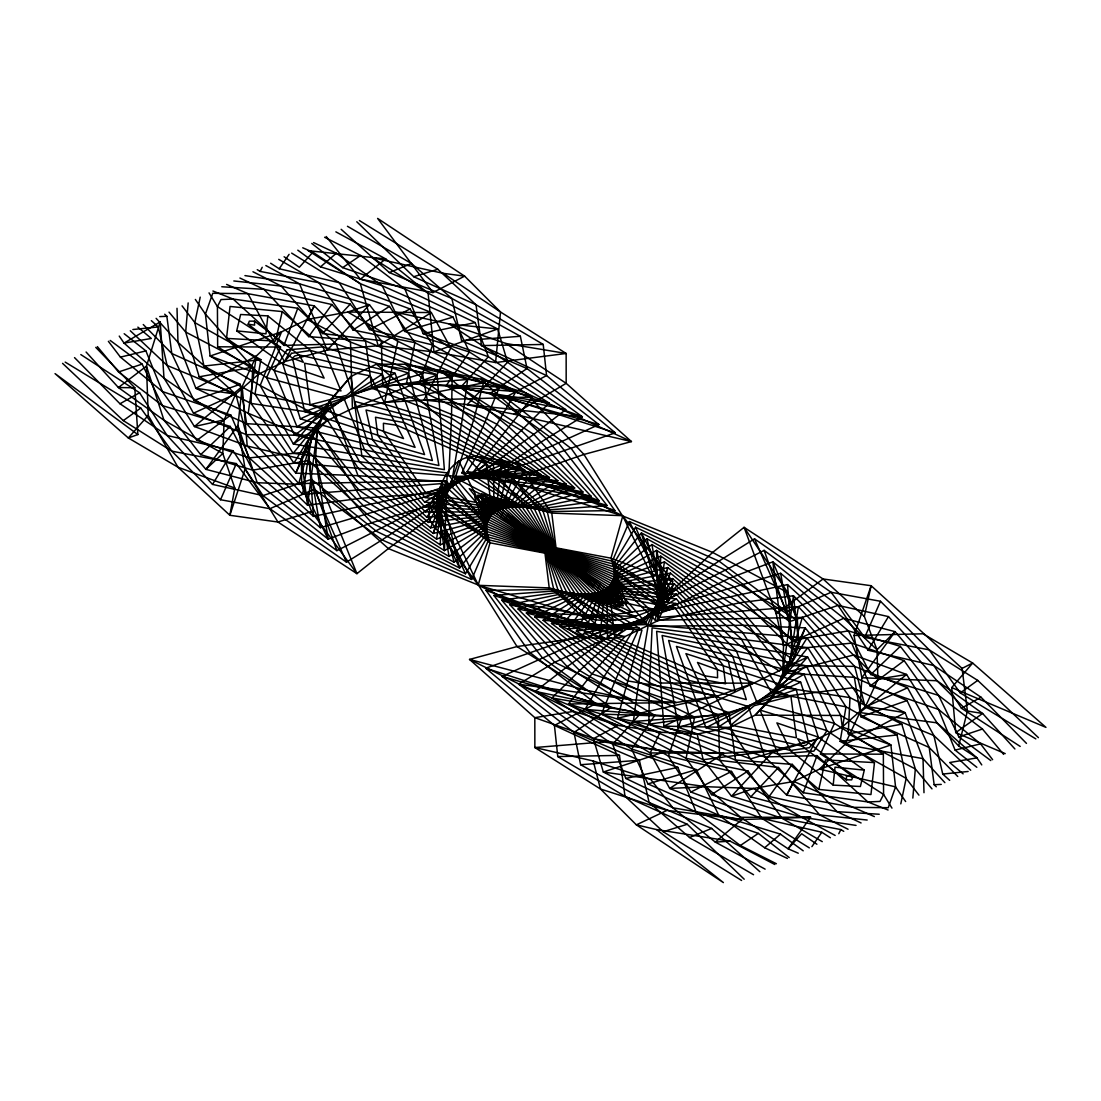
<?xml version="1.0" encoding="UTF-8"?>
<svg xmlns="http://www.w3.org/2000/svg" width="1101" height="1101" viewBox="0 0 1101 1101"><rect width="100%" height="100%" fill="white"/><g stroke="black" fill="none" stroke-linecap="round" stroke-linejoin="round"><path stroke-width="1.5" d="M239.908 278.03L264.006 289.343L308.693 336.631L365.532 340.952L452.167 376.803L451.479 418.146L448.919 473.141L293.155 453.323L254.992 394.144L203.96 366.055L194.836 322.621L200.203 297.132M861.092 822.97L836.994 811.657L792.307 764.369L735.468 760.048L648.833 724.197L649.521 682.854L652.081 627.859L807.845 647.677L846.008 706.856L897.04 734.945L906.164 778.379L900.797 803.868M525.507 392.864L631.451 441.57L513.988 414.182L467.141 404.796L507.589 362.257L449.084 323.914L505.896 343.484L566.148 353.462L500.515 311.996L464.622 276.145L443.359 273.351L372.042 257.62L428.11 293.183L433.959 351.893L497.666 328.979L428.11 293.183L385.708 258.9L308.294 250.684L360.316 283.686L431.317 312.546L450.791 348.067L423.94 400.021L582.388 416.811L480.972 379.212L546.302 438.707L599.233 500.845L486.986 477.972L507.657 480.889L583.97 454.452L631.451 441.57L566.175 383.327L566.148 353.462L495.588 362.546L433.959 351.893L378.194 345.755L327.19 350.118L284.43 361.665L258.749 374.023L210.112 356.036L281.539 331.855L307.22 319.496L350.517 342.081L352.416 408.471L437.125 374.835L376.336 364.225L441.047 417.967L524.654 469.921L504.189 507.685L494.019 511.993L425.44 511.91L364.734 450.268L344.035 398.562L266.566 377.602L217.654 346.801L217.42 306.587L220.998 299.568L233.109 299.045L297.765 308.252L336.3 344.049L352.554 394.461L431.097 418.339L516.603 468.049L501.272 508.497L497.817 510.382L492.051 513.534L426.637 517.085L361.899 456.048L350.902 376.473L293.375 444.006L444.364 469.673L437.125 374.835L350.517 342.081L314.322 305.885L247.945 293.678L212.754 293.293L205.433 314.129L210.112 356.036L260.194 385.543L293.375 444.006L326.983 420.706L352.416 408.471L384.607 402.429L423.94 400.021L532.471 397.007L439.987 370.335L509.047 427.119L574.653 487.991L469.246 477.077L486.986 477.972L546.302 438.707L582.388 416.811L507.589 362.257L497.666 328.979L449.084 323.914L396.264 312.354L450.791 348.067L532.471 397.007L469.246 477.077L436.299 492.945L361.293 498.216L307.551 505.235L317.432 429.307L329.928 400.489L358.045 475.715L433.326 533.448L447.35 481.88L358.045 475.715L295.811 473.141L329.928 400.489L350.902 376.473L376.336 364.225L405.251 364.238L439.987 370.335L480.972 379.212L525.507 392.864L583.97 454.452L622.354 515.667L551.78 513.094L481.591 493.757L626.276 603.94L610.986 558.179L622.767 515.984L672.615 581.479L672.339 593.081L668.747 600.582C646.576 614.702 620.193 623.675 593.7 619.464L478.646 585.333L517.03 646.548L585.292 689.997L631.933 699.768L676.22 702.534L717.838 695.901L753.648 683.17L807.625 656.994L840.806 715.457L842.265 726.963L890.888 744.964L895.567 786.871L888.246 807.707L853.055 807.322L786.678 795.115L750.483 758.919L729.729 727.417L663.875 726.165L656.636 631.327L807.625 656.994L755.162 715.168L729.729 727.417L697.181 734.092L660.173 732.22L618.088 725.353L573.772 711.315L469.549 659.43L517.03 646.548L584.108 637.19L605.412 638.938L624.9 636.584L657.861 620.716L739.707 602.784L793.449 595.765L877.91 679.152L906.563 674.473L937.006 722.848L958.668 745.969L976.959 757.901L981.762 764.906M270.64 263.235L279.2 268.754L339.177 282.654L410.095 308.968L432.61 344.957L419.096 383.809L496.964 424.27L566.286 484.22L521.709 506.556L494.06 507.52L486.27 523.608L440.262 544.857L442.451 483.545L302.624 494.28L246.321 434.606L193.473 413.205L167.118 365.449L158.269 326.942L151.332 320.652M949.668 780.348L942.731 774.058L933.882 735.551L907.527 687.795L854.679 666.394L798.376 606.72L658.549 617.455L660.738 556.143L614.73 577.392L606.94 593.48L579.291 594.444L534.714 616.78L604.036 676.73L681.904 717.191L668.39 756.043L690.905 792.032L761.823 818.346L821.8 832.246L830.36 837.765M169.017 312.134L185.67 332.048L252.762 367.128L251 403.393L293.953 463.053L452.731 476.045L462.324 418.862L467.636 379.473L381.318 340.677L322.552 333.534L281.237 286.054L252.955 271.754M931.983 788.867L915.33 768.952L848.238 733.872L850 697.607L807.047 637.947L648.269 624.955L638.676 682.138L633.364 721.527L719.682 760.323L778.448 767.466L819.763 814.946L848.045 829.246M663.036 599.219L662.362 611.537L657.861 620.716L656.554 550.362L615.046 574.956L608.564 594.719L575.3 594.086L526.347 613.009L591.953 673.881L676.22 702.534L568.529 703.993L591.953 673.881L624.9 636.584L526.347 613.009L635.786 616.436L575.3 594.086L547.706 550.761L557.216 555.62L551.56 548.904L615.046 574.956L668.747 600.582L656.554 550.362L739.707 602.784L798.775 643.562L793.16 659.65L779.081 670.936L739.101 644.952L674.362 583.915L608.949 587.466L603.183 590.618L599.728 592.503L584.397 632.951L669.903 682.661L748.446 706.539L764.7 756.951L803.235 792.748L867.891 801.955L880.002 801.432L883.58 794.413L883.346 754.199L834.434 723.398L756.965 702.438L736.266 650.732L675.56 589.09L606.981 589.007L603.183 590.618L596.811 593.315L576.346 631.079L659.953 683.033L753.648 683.17L663.875 726.165L750.483 758.919L816.584 739.322L842.265 726.963L865.579 706.36L877.91 679.152L876.988 649.769L864.326 616.436L823.066 578.975L744.07 527.338L712.622 552.427L663.036 599.219L622.767 515.984L712.622 552.427L787.752 592.586L797.372 620.166L798.775 643.562L793.449 595.765L782.728 673.248L772.517 697.841L755.162 715.168L840.806 715.457L890.888 744.964L819.474 769.117L793.793 781.476L753.497 788.467L731.532 796.243L703.195 759.731L697.181 734.092L617.523 718.155L641.952 630.089L551.505 623.441L586.847 594.581L604.642 591.732L676.372 598.903L728.298 661.04L734.973 690.988L688.29 680.294L599.99 635.649L604.71 591.788L613.243 581.879L667.674 567.552L742.955 625.285L793.16 659.65L805.189 627.859L742.955 625.285L649.755 626.331L667.674 567.552L661.137 605.275L613.243 581.879L551.133 549.66L552.674 552.151L549.014 550.679L586.847 594.581L653.333 609.032L551.505 623.441L627.446 680.872L717.838 695.901L617.523 718.155L703.195 759.731L774.086 750.387L816.584 739.322L786.678 795.115L793.793 781.476L874.387 816.584M188.161 302.926L185.67 332.048L199.198 376.817L251 403.393L323.804 414.471L358.541 468.806L430.587 527.874L488.913 517.098L497.101 509.832L510.644 506.639L541.141 474.682L462.324 418.862L382.721 386.121L381.318 340.677L350.242 304.137L281.237 286.054L233.825 280.961M912.839 798.074L915.33 768.952L901.802 724.183L850 697.607L777.196 686.529L742.459 632.194L670.413 573.126L612.087 583.902L603.899 591.168L590.356 594.361L559.859 626.318L638.676 682.138L718.279 714.879L719.682 760.323L750.758 796.863L819.763 814.946L867.175 820.039M584.108 637.19L478.646 585.333L549.22 587.906L619.409 607.243L474.724 497.06L490.014 542.821L478.233 585.016L428.729 518.86L430.037 505.387L436.299 492.945L444.446 550.638L485.954 526.044L492.436 506.281L525.7 506.914L574.653 487.991L480.132 456.943C455.621 452.318 438.253 479.389 438.322 501.134L478.233 585.016L388.378 548.573L323.047 490.289L315.533 458.814L317.432 429.307L361.293 498.216L444.446 550.638L447.185 472.811L485.954 526.044L549.44 552.096L543.784 545.38L553.294 550.239L525.7 506.914L480.132 456.943L517.25 463.149L622.354 515.667L507.657 480.889M495.588 362.546L500.515 311.996L443.359 273.351M267.818 315.891L265.988 333.837L236.715 330.864L240.61 314.501L267.818 315.891L310.578 350.49L395.066 373.267L424.559 454.589L300.339 418.848L282.737 363.88L236.715 330.864M833.182 785.109L835.012 767.163L864.285 770.136L860.39 786.499L833.182 785.109L790.422 750.51L705.934 727.733L676.441 646.411L800.661 682.152L818.263 737.12L864.285 770.136M501.01 465.351L496.29 509.212L487.757 519.121L433.326 533.448L458.732 460.837L487.757 519.121L549.867 551.34L548.326 548.849L551.986 550.321L514.153 506.419L466.535 457.08L549.495 477.559L514.153 506.419L496.358 509.268L424.628 502.097L372.702 439.96L366.027 410.012L412.71 420.706L501.01 465.351L459.943 481.536L424.628 502.097M226.531 338.392L230.04 306.463L282.241 311.583L322.978 346.856L408.512 373.074L432.39 460.548L296.981 426.734L274.08 370.376L226.531 338.392L275.498 341.076L282.241 311.583M874.469 762.608L870.96 794.537L818.759 789.417L778.022 754.144L692.488 727.926L668.61 640.452L804.019 674.266L826.92 730.624L874.469 762.608L825.502 759.924L818.759 789.417M143.254 324.534L171.784 353.504L240.197 384.29L246.652 423.665L314.9 427.904L358.348 482.94L436.56 539.118L445.657 480.752L298.701 483.573L246.652 423.665L193.955 400.447L171.784 353.504L166.843 316.29L164.71 314.212M957.746 776.466L929.216 747.496L860.803 716.71L854.348 677.335L802.299 617.427L655.343 620.248L664.44 561.882L742.652 618.06L786.1 673.096L854.348 677.335L907.045 700.553L929.216 747.496L934.157 784.71L936.29 786.788M302.624 494.28L311.872 435.39L246.321 434.606L235.779 393.897L167.118 365.449L130.303 330.768M970.697 770.232L933.882 735.551L865.221 707.103L854.679 666.394L789.128 665.61L798.376 606.72M182.064 305.858L194.836 322.621L260.854 359.655L254.992 394.144L329.653 408.567L359.821 462.241L428.358 522.411L490.344 515.24L498.588 509.502L508.703 466.521L421.628 419.247L354.673 401.37L368.34 444.887L424.766 506.9L496.234 510.63L507.327 507.066L532.843 472.136L451.479 418.146L371.918 388.24L365.532 340.952L331.841 304.523L264.006 289.343L221.769 286.755M918.936 795.142L906.164 778.379L840.146 741.345L846.008 706.856L771.347 692.433L741.179 638.759L672.642 578.589L610.656 585.76L602.412 591.498L592.297 634.479L679.372 681.753L746.327 699.63L732.66 656.113L676.234 594.1L604.766 590.37L593.673 593.934L568.157 628.864L649.521 682.854L729.082 712.76L735.468 760.048L769.159 796.477L836.994 811.657L879.231 814.245M195.359 299.458L205.433 314.129L258.749 374.023L235.697 394.144L224.15 419.88L222.787 453.502L234.802 488.032L229.861 515.282L277.934 522.025L356.93 573.662L388.378 548.573L428.729 518.86M436.56 539.118L486.876 521.296L495.354 508.497L517.855 506.391L557.89 480.738L485.114 421.931L406.352 383.891L414.926 342.7L389.451 306.381L318.891 282.709L260.139 271.41L257.262 269.676M664.44 561.882L614.124 579.704L605.646 592.503L583.145 594.609L543.11 620.262L615.886 679.069L694.648 717.109L686.074 758.3L711.549 794.619L782.109 818.291L840.861 829.59L843.738 831.324M864.326 616.436L871.139 585.718L823.066 578.975L776.233 613.89L783.527 645.75L782.728 673.248L853.784 654.971L906.563 674.473L859.853 712.567L844.976 744.441L819.474 769.117L895.567 786.871L905.641 801.542M958.668 745.969L967.407 711.026L962.081 668.39L871.139 585.718L854.018 635.497L861.849 677.762L859.853 712.567L937.006 722.848L976.959 757.901L949.709 762.525L963.127 773.865M298.701 483.573L314.9 427.904M786.1 673.096L802.299 617.427M119.238 336.094L124.041 343.099L160.237 321.932L146.461 366.165L148.25 415.352L177.949 467.209L229.861 515.282L245.11 468.971L237.912 425.523L242.206 386.479L256.285 356.05L281.539 331.855L260.194 385.543L326.983 420.706L309.271 438.68L295.811 473.141L248.207 413.247L195.868 388.309L177.977 342.356L177.013 308.294M209.039 292.88L217.42 306.587L280.549 347.049L266.566 377.602L294.669 435.129L438.914 465.517L422.55 373.597L336.3 344.049L283.975 345.397L297.765 308.252M803.235 792.748L817.025 755.603L764.7 756.951L678.45 727.403L662.086 635.483L806.331 665.871L834.434 723.398L820.451 753.951L883.58 794.413L891.961 808.12M248.165 324.203L249.335 321.148L254.524 321.148L299.155 354.935L303.325 362.27L292.467 358.155L248.165 324.203L254.579 325.139L254.524 321.148M852.835 776.797L851.665 779.852L846.476 779.852L801.845 746.065L797.674 738.73L808.533 742.845L852.835 776.797L846.421 775.861L846.476 779.852M278.732 259.354L318.891 282.709L353.008 329.997L414.926 342.7L499.593 386.905L485.114 421.931L461.911 472.935L517.855 506.391L552.399 550.266L547.211 547.995L549.688 551.573L486.876 521.296L445.657 480.752M822.268 841.646L782.109 818.291L747.992 771.003L686.074 758.3L601.407 714.095L615.886 679.069L639.089 628.065L583.145 594.609L548.601 550.734L553.789 553.005L551.312 549.427L614.124 579.704L655.343 620.248M65.179 362.105L140.749 408.072L171.77 451.135L220.53 499.73L269.883 508.717L314.322 489.229L382.061 539.903L471.668 579.443L488.638 539.82L477.793 495.367L549.427 553.665L488.638 539.82L433.188 505.813L382.061 539.903L346.485 562.157L269.883 508.717L236.316 463.59L171.77 451.135L123.298 420.596L62.578 363.358M1035.821 738.895L960.251 692.928L929.23 649.865L880.47 601.27L831.117 592.283L786.678 611.771L718.939 561.097L629.332 521.557L612.362 561.18L623.207 605.633L551.573 547.335L612.362 561.18L667.812 595.187L718.939 561.097L754.515 538.843L831.117 592.283L864.684 637.41L929.23 649.865L977.702 680.404L1038.422 737.642M220.53 499.73L236.316 463.59M864.684 637.41L880.47 601.27M430.587 527.874L453.227 476.416L541.141 474.682M670.413 573.126L647.773 624.584L559.859 626.318M260.139 271.41L262.217 267.295M838.783 833.705L840.861 829.59M291.669 253.12L339.177 282.654L369.482 329.571L432.61 344.957L515.942 391.626L496.964 424.27L467.113 471.668L521.709 506.556L552.84 550.239L545.752 546.88L549.55 551.821L486.27 523.608L442.451 483.545M809.331 847.88L761.823 818.346L731.518 771.429L668.39 756.043L585.058 709.374L604.036 676.73L633.887 629.332L579.291 594.444L548.16 550.761L555.248 554.12L551.45 549.179L614.73 577.392L658.549 617.455M80.813 354.577L139.566 392.754L167.104 435.459L212.534 484.399L262.974 495.601L311.473 479.375L376.432 531.301L465.448 573.772L487.537 536.889L481.798 498.175L542.793 510.3L607.133 505.593L558.868 443.51L489.973 393.484L527.021 368.546L520.374 336.273L451.85 298.44L389.327 272.566L341.159 229.311M1020.187 746.423L961.434 708.246L933.896 665.541L888.466 616.601L838.026 605.399L789.527 621.625L724.568 569.699L635.552 527.228L613.463 564.111L619.202 602.825L558.207 590.7L493.867 595.407L542.132 657.49L611.027 707.516L573.979 732.454L580.626 764.727L649.15 802.56L711.673 828.434L759.841 871.689M212.534 484.399L232.999 450.763L167.104 435.459L119.981 403.764L74.524 357.605M1026.476 743.395L981.019 697.236L933.896 665.541L868.001 650.237L888.466 616.601M428.358 522.411L455.47 478.123L532.843 472.136M672.642 578.589L645.53 622.877L568.157 628.864M293.953 463.053L323.804 414.471M777.196 686.529L807.047 637.947M279.2 268.754L289.095 254.359M811.905 846.641L821.8 832.246M124.179 333.713L145.896 350.889L162.439 391.557L196.845 440.359L249.335 457.892L308.762 451.795L363.949 506.226L449.057 556.445L485.926 528.59L490.454 504.767L529.815 507.478L582.952 492.023L521.337 430.491L446.18 385.667L469.398 352.003L453.034 317.088L382.253 285.778L320.529 266.855L297.793 250.175M976.821 767.287L955.104 750.111L938.561 709.443L904.155 660.641L851.665 643.108L792.238 649.205L737.051 594.774L651.943 544.555L615.074 572.41L610.546 596.233L571.185 593.522L518.048 608.977L579.663 670.509L654.82 715.333L631.602 748.997L647.966 783.912L718.747 815.222L780.471 834.145L803.207 850.825M835.15 835.453L801.445 817.148L753.497 788.467L705.796 786.692L669.683 788.454L723.866 753.277L650.209 752.933L660.173 732.22L568.529 703.993L650.209 752.933L669.683 788.454L740.684 817.314L810.597 817.217L788.082 848.788L740.684 817.314L705.796 786.692L603.334 772.021L593.411 738.743L518.612 684.189L554.698 662.293L605.412 638.938L501.767 600.155L554.698 662.293L631.933 699.768L518.612 684.189L618.088 725.353L593.411 738.743L665.816 751.391L723.866 753.277L774.086 750.387L731.532 796.243L801.445 817.148L856.041 825.406M308.693 336.631L331.841 304.523M769.159 796.477L792.307 764.369M426.637 517.085L457.232 479.472L524.654 469.921M674.362 583.915L643.768 621.528L576.346 631.079M293.155 453.323L329.653 408.567M771.347 692.433L807.845 647.677M951.704 687.588L972.665 663.036L1045.95 727.376L951.704 687.588L955.737 732.619L1005.227 753.621M148.25 415.352L128.335 437.964L55.05 373.624L137.859 434.565L128.335 437.964L177.949 467.209L234.802 488.032M110.196 340.443L142.139 364.101L162.439 405.622L200.671 454.658L252.679 470.141L308.679 460.617L367.362 514.428L454.121 562.253L486.188 531.26L488.073 502.964L534.054 508.235L591.154 496.317L533.765 434.358L460.397 387.607L488.349 356.738L475.192 322.565L404.879 288.957L342.645 267.626L311.776 243.445M990.804 760.557L958.861 736.899L938.561 695.378L900.329 646.342L848.32 630.859L792.321 640.383L733.638 586.572L646.879 538.747L614.812 569.74L612.927 598.036L566.946 592.765L509.846 604.683L567.235 666.642L640.603 713.393L612.651 744.262L625.808 778.435L696.121 812.043L758.355 833.374L789.224 857.555M322.552 333.534L350.242 304.137M750.758 796.863L778.448 767.466M313.592 242.578L336.342 253.244L382.253 285.778L404.59 331.387L469.398 352.003L549.096 403.021L521.337 430.491L478.577 470.168L529.815 507.478L553.775 550.252L541.018 543.275L549.371 552.372L485.926 528.59L437.441 489.959L313.455 516.397L249.335 457.892L230.797 415.022L162.439 391.557L120.436 357.137L108.38 341.31M787.408 858.422L764.658 847.756L718.747 815.222L696.41 769.613L631.602 748.997L551.904 697.979L579.663 670.509L622.423 630.832L571.185 593.522L547.225 550.748L559.982 557.725L551.629 548.628L615.074 572.41L663.559 611.041L787.545 584.603L851.665 643.108L870.203 685.978L938.561 709.443L980.564 743.863L992.62 759.69M200.671 454.658L230.233 426.445L252.679 470.141L320.336 527.709L435.652 493.565L486.188 531.26L549.33 552.674L536.82 540.082L554.271 550.307L534.054 508.235L484.784 469.921L533.765 434.358L565.749 409.627L488.349 356.738L423.101 333.631L404.879 288.957L360.646 255.487L324.616 237.266M776.384 863.735L740.354 845.513L696.121 812.043L677.899 767.369L612.651 744.262L535.251 691.373L567.235 666.642L616.216 631.079L566.946 592.765L546.729 550.693L564.18 560.918L551.67 548.326L614.812 569.74L665.348 607.435L780.664 573.291L848.32 630.859L870.767 674.555L900.329 646.342M425.44 511.91L458.553 480.476L516.603 468.049M675.56 589.09L642.447 620.524L584.397 632.951M320.529 266.855L336.342 253.244M764.658 847.756L780.471 834.145M370.156 375.826L346.746 395.328L310.083 404.741L304.578 363.22L370.156 375.826L403.503 438.556L310.083 404.741M730.844 725.174L754.254 705.672L790.917 696.259L796.422 737.78L730.844 725.174L697.497 662.444L790.917 696.259M326.199 236.509L360.371 279.214L385.708 258.9L335.874 231.857M196.845 440.359L230.797 415.022M870.203 685.978L904.155 660.641M424.766 506.9L459.447 481.151L508.703 466.521M676.234 594.1L641.553 619.849L592.297 634.479M294.669 435.129L344.035 398.562M756.965 702.438L806.331 665.871M123.298 420.596L140.749 408.072M960.251 692.928L977.702 680.404M955.737 732.619L982.601 713.462L1014.902 748.969M342.645 267.626L360.646 255.487M740.354 845.513L758.355 833.374M382.267 374.189L348.205 396.443L304.702 411.513L292.467 358.155L294.93 355.871L299.155 354.935L382.267 374.189L415.077 447.364L304.702 411.513M718.733 726.811L752.795 704.557L796.298 689.487L808.533 742.845L806.07 745.129L801.845 746.065L718.733 726.811L685.923 653.636L796.298 689.487M486.312 464.085L459.764 481.398L425.908 493.152L383.588 431.496L383.423 423.266L396.621 425.22L486.312 464.085L491.018 505.194L425.908 493.152M614.688 636.915L641.236 619.602L675.092 607.848L717.412 669.504L717.577 677.734L704.379 675.78L614.688 636.915L609.982 595.806L675.092 607.848M353.008 329.997L389.451 306.381M711.549 794.619L747.992 771.003M513.988 414.182L566.175 383.327L505.896 343.484M296.981 426.734L348.604 396.745L408.512 373.074M676.372 598.903L641.057 619.464L599.99 635.649M804.019 674.266L752.396 704.255L692.488 727.926M119.981 403.764L139.566 392.754M961.434 708.246L981.019 697.236M505.18 397.392L546.564 375.579L615.294 432.817L505.056 471.228L547.28 511.607L555.84 550.583L478.164 495.175L547.28 511.607L614.853 510.534L571.447 448.768L505.18 397.392L615.294 432.817M595.82 703.608L554.436 725.421L485.706 668.183L595.944 629.772L553.72 589.393L545.16 550.417L622.836 605.825L553.72 589.393L486.147 590.466L529.553 652.232L595.82 703.608L485.706 668.183M347.448 226.283L411.471 263.511L451.85 298.44L461.636 340.76L527.021 368.546L598.916 424.559L498.051 470.457L542.793 510.3L555.317 550.472L515.667 523.98L549.358 553.335L487.537 536.889L433.519 501.519L336.878 550.638L262.974 495.601L232.999 450.763M753.552 874.717L689.529 837.489L649.15 802.56L639.364 760.24L573.979 732.454L502.084 676.441L602.949 630.543L558.207 590.7L545.683 550.528L585.333 577.02L551.642 547.665L613.463 564.111L667.481 599.481L764.122 550.362L838.026 605.399L868.001 650.237M432.968 292.563L464.622 276.145L377.615 218.411L432.968 292.563L360.371 279.214M395.066 373.267L348.824 396.91L300.339 418.848M493.537 464.526L460.039 481.619L425 497.514L377.781 435.487L375.496 417.224L404.37 422.688L493.537 464.526L493.881 507.382L425 497.514M607.463 636.474L640.961 619.381L676 603.486L723.219 665.513L725.504 683.776L696.63 678.312L607.463 636.474L607.119 593.618L676 603.486M705.934 727.733L752.176 704.09L800.661 682.152M369.482 329.571L410.095 308.968M690.905 792.032L731.518 771.429M962.081 668.39L972.665 663.036L923.051 633.791L854.018 635.497M810.597 817.217L741.826 819.571L666.972 810.391L636.378 824.855L600.485 789.004L534.852 747.538L534.825 717.673L469.549 659.43L585.292 689.997M193.473 413.205L235.779 393.897M865.221 707.103L907.527 687.795M389.327 272.566L411.471 263.511M689.529 837.489L711.673 828.434M193.955 400.447L240.197 384.29M860.803 716.71L907.045 700.553M97.356 346.622L118.55 371.973L142.139 364.101M958.861 736.899L982.45 729.027L1003.644 754.378M413.728 276.723L437.813 269.263L476.017 304.729L543.233 344.448L546.564 375.579L481.509 345.604L476.017 304.729L413.728 276.723L356.793 221.783M323.047 490.289L356.93 573.662L311.528 511.593L277.934 522.025L245.11 468.971M687.272 824.277L624.983 796.271L619.491 755.396L554.436 725.421L557.767 756.552L624.983 796.271L663.187 831.737L687.272 824.277L744.207 879.217M352.554 394.461L422.55 373.597M678.45 727.403L748.446 706.539M404.59 331.387L453.034 317.088M647.966 783.912L696.41 769.613M120.436 357.137L145.896 350.889M955.104 750.111L980.564 743.863M423.101 333.631L475.192 322.565M625.808 778.435L677.899 767.369M199.198 376.817L252.762 367.128M848.238 733.872L901.802 724.183M573.772 711.315L534.825 717.673L603.527 741.936L665.816 751.391L603.334 772.021L672.89 807.817L715.292 842.1L765.126 869.143M371.918 388.24L452.167 376.803M648.833 724.197L729.082 712.76M203.96 366.055L260.854 359.655M840.146 741.345L897.04 734.945M132.877 329.529L158.269 326.942M942.731 774.058L968.123 771.471M603.527 741.936L534.852 747.538L593.219 760.997L650.691 779.37L672.89 807.817L741.826 819.571L715.292 842.1L730.156 841.164L774.801 864.491M382.721 386.121L467.636 379.473M633.364 721.527L718.279 714.879M461.636 340.76L520.374 336.273M580.626 764.727L639.364 760.24M159.755 316.593L166.843 316.29M934.157 784.71L941.245 784.407M481.509 345.604L543.233 344.448M557.767 756.552L619.491 755.396M217.654 346.801L280.549 347.049M820.451 753.951L883.346 754.199M137.859 434.565L134.79 387.758L118.399 387.538L86.098 352.031M406.352 383.891L499.593 386.905M601.407 714.095L694.648 717.109M419.096 383.809L515.942 391.626M461.911 472.935L557.89 480.738M543.11 620.262L639.089 628.065M585.058 709.374L681.904 717.191M467.113 471.668L566.286 484.22M534.714 616.78L633.887 629.332M244.959 275.594L299.555 283.852L369.468 304.757L397.805 341.269L483.477 382.845L473.554 420.128L455.153 478.123L549.495 477.559L473.554 420.128L405.251 364.238L483.477 382.845L384.607 402.429L397.805 341.269L347.778 312.037L307.22 319.496L314.322 305.885L284.43 361.665L247.945 293.678L226.613 284.416M656.595 829.59L723.385 882.589L636.378 824.855L656.595 829.59L730.156 841.164M446.18 385.667L549.096 403.021M551.904 697.979L654.82 715.333M551.463 546.977L610.986 558.179L672.615 581.479M549.537 554.023L490.014 542.821L438.322 501.134M460.397 387.607L565.749 409.627M478.577 470.168L582.952 492.023M518.048 608.977L622.423 630.832M535.251 691.373L640.603 713.393M484.784 469.921L591.154 496.317M509.846 604.683L616.216 631.079M489.973 393.484L598.916 424.559M502.084 676.441L611.027 707.516M230.233 426.445L162.439 405.622L118.55 371.973M870.767 674.555L938.561 695.378L982.45 729.027M498.051 470.457L607.133 505.593M493.867 595.407L602.949 630.543M666.972 810.391L600.485 789.004L593.219 760.997M308.294 250.684L312.918 252.212L360.316 283.686L378.194 345.755L431.317 312.546L347.778 312.037L369.468 304.757L327.19 350.118L299.555 283.852L265.85 265.547M505.056 471.228L614.853 510.534M486.147 590.466L595.944 629.772M212.933 291.008L233.109 299.045L283.975 345.397M888.067 809.992L867.891 801.955L817.025 755.603M302.734 247.794L312.918 252.212L299.348 267.24L284.113 256.753M798.266 853.206L788.082 848.788L801.652 833.76L816.887 844.247M359.394 220.53L437.813 269.263M663.187 831.737L741.606 880.47M660.738 556.143L741.579 610.546L789.128 665.61M440.262 544.857L359.421 490.454L311.872 435.39M593.7 619.464L549.22 587.906L544.61 550.28M137.873 327.135L151.291 338.475L124.041 343.099L163.994 378.152L224.15 419.88L194.437 426.527L163.994 378.152L160.237 321.932M95.773 347.379L134.79 387.758M944.878 782.66L923.023 758.644L905.132 712.691L852.793 687.753L805.189 627.859L772.517 697.841L852.793 687.753L865.579 706.36L905.132 712.691L844.976 744.441L923.023 758.644L923.987 792.706M156.122 318.34L177.977 342.356L235.697 394.144L195.868 388.309L256.285 356.05L248.207 413.247L309.271 438.68L301.385 458.993L301.702 484.412L311.528 511.593M517.25 463.149L551.78 513.094L556.39 550.72M787.752 592.586L744.07 527.338L776.233 613.89M629.332 521.557L667.812 595.187M433.188 505.813L471.668 579.443M754.515 538.843L786.678 611.771M635.552 527.228L667.481 599.481M433.519 501.519L465.448 573.772M314.322 489.229L346.485 562.157M764.122 550.362L789.527 621.625M311.473 479.375L336.878 550.638M646.879 538.747L665.348 607.435M435.652 493.565L454.121 562.253M780.664 573.291L792.321 640.383M651.943 544.555L663.559 611.041M437.441 489.959L449.057 556.445M308.679 460.617L320.336 527.709M787.545 584.603L792.238 649.205M308.762 451.795L313.455 516.397M287.072 349.884L274.08 370.376L340.98 390.938L322.978 346.856L287.072 349.884M826.92 730.624L813.928 751.116L778.022 754.144L760.02 710.062L826.92 730.624M895.085 631.644L861.849 677.762L937.02 680.735L982.601 713.462L967.407 711.026L937.02 680.735L895.085 631.644L843.765 618.28L772.847 561.854L729.468 578.204L662.362 611.537L641.415 532.967L614.275 566.96L615.789 600.224L562.611 591.829L501.767 600.155L615.39 620.482L562.611 591.829L546.22 550.624L571.213 566.272L551.67 548.009L614.275 566.96L672.339 593.081L641.415 532.967L729.468 578.204L797.372 620.166L772.847 561.854L783.527 645.75L843.765 618.28L876.988 649.769L895.085 631.644M237.912 425.523L205.915 469.356L163.98 420.265L118.399 387.538L146.461 366.165L163.98 420.265L222.787 453.502L205.915 469.356L257.235 482.72L301.702 484.412L328.153 539.146L371.532 522.796L430.037 505.387L459.585 568.033L486.725 534.04L485.211 500.776L538.389 509.171L599.233 500.845L496.964 459.53L538.389 509.171L554.78 550.376L529.787 534.728L549.33 552.991L486.725 534.04L440.015 486.931L459.585 568.033L371.532 522.796L315.533 458.814L328.153 539.146L257.235 482.72L237.912 425.523M291.586 353.325L282.737 363.88L324.121 378.097L310.578 350.49L291.586 353.325M818.263 737.12L809.414 747.675L790.422 750.51L776.879 722.903L818.263 737.12M242.206 386.479L194.437 426.527L247.216 446.029L301.385 458.993L307.551 505.235L247.216 446.029L242.206 386.479M550.899 550.624L550.101 550.376L596.811 593.315L620.909 604.119L608.949 587.466L492.051 513.534L480.091 496.881L504.189 507.685L550.899 550.624M551.243 550.5L549.922 550.06L550.321 550.94L490.344 515.24L469.26 488.638L507.327 507.066L551.243 550.5M551.078 550.94L549.757 550.5L593.673 593.934L631.74 612.362L610.656 585.76L550.679 550.06L551.078 550.94M551.601 550.39L549.22 549.523L550.087 551.119L488.913 517.098L454.465 477.366L510.644 506.639L551.601 550.39M551.78 551.477L549.399 550.61L590.356 594.361L646.535 623.634L612.087 583.902L550.913 549.881L551.78 551.477M498.588 509.502L494.776 508.07L496.234 510.63L535.87 539.352L498.588 509.502M606.224 592.93L602.412 591.498L565.13 561.648L604.766 590.37L606.224 592.93M501.272 508.497L488.335 503.157L494.019 511.993L548.628 549.082L501.272 508.497M612.665 597.843L599.728 592.503L552.372 551.918L606.981 589.007L612.665 597.843"/></g></svg>
